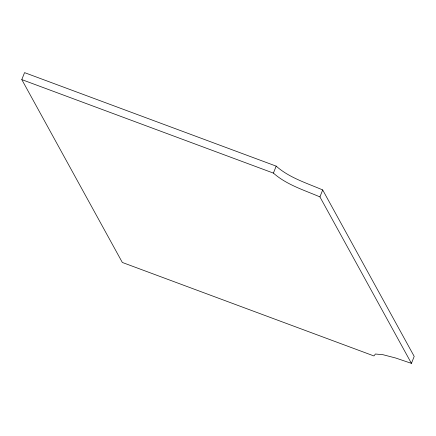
<?xml version="1.0" encoding="UTF-8"?>
<svg xmlns="http://www.w3.org/2000/svg" width="436" height="436" viewBox="0 0 436 436"><rect width="100%" height="100%" fill="white"/><g stroke="black" fill="none" stroke-linecap="round" stroke-linejoin="round"><path stroke-width="0.65" d="M21.8 79.603L24.563 72.632L276.173 166.132C289.33 177.812 306.786 183.093 322.689 189.943L414.2 356.397L411.437 363.368L395.708 358.021L383.059 354.73L375.412 354.01L373.941 355.956L122.325 262.456L21.8 79.603L273.416 173.103C286.572 184.782 304.023 190.063 319.931 196.909L411.437 363.368M273.416 173.103L276.173 166.132M319.931 196.909L322.689 189.943"/></g></svg>
